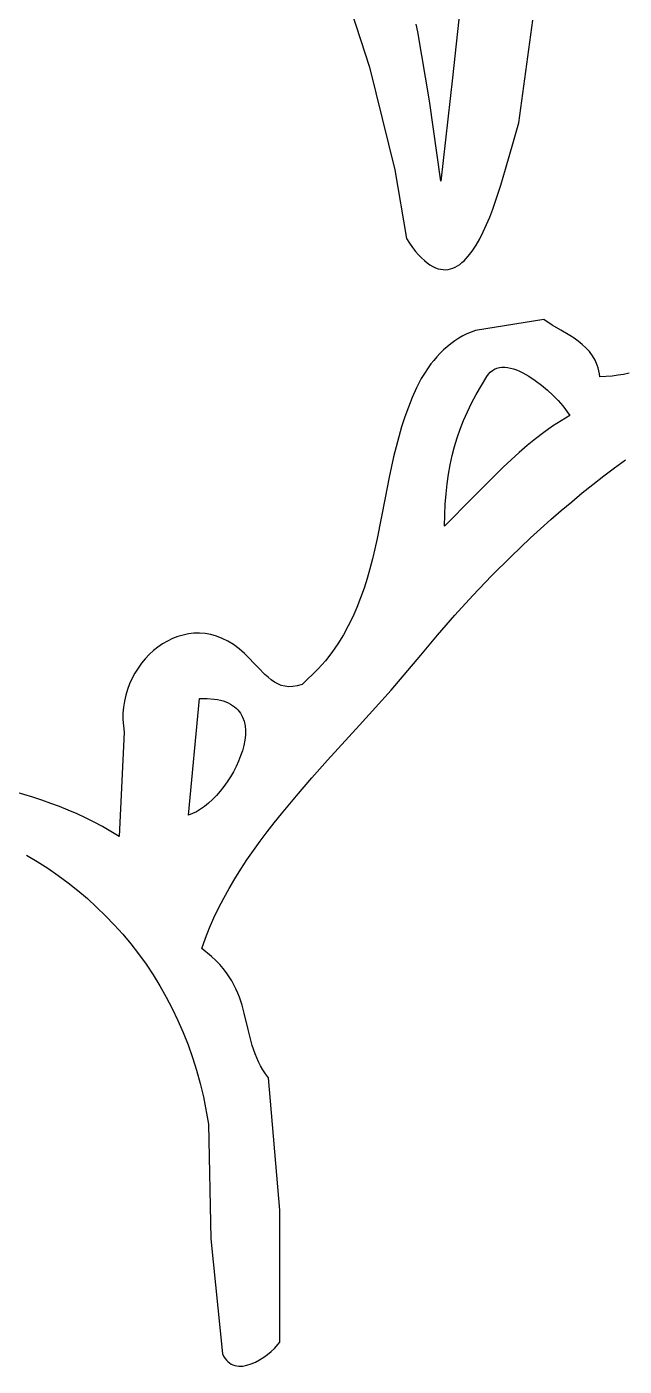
# Model space of a CAD drawing. Extents: x -38.8 to 24, y -17.1 to 3.4.
# Drawn here: x -34.917 to -34.397, y -1.009 to 0.156 of the extents above; entities that cross this region are included whole.
import ezdxf

# ---------------------------------------------------------------- set-up
doc = ezdxf.new("R2010")
doc.units = 0

msp = doc.modelspace()

# ---------------------------------------------------------------- linework, layer by layer
at = {"color": 7, "linetype": 'CONTINUOUS'}
for p, q in [((-34.644102, 0.199008), (-34.618533, 0.12076)), ((-34.536435, 0.201447), (-34.546435, 0.111447)), ((-34.576435, 0.151447), (-34.57791, 0.158122)), ((-34.488491, 0.072221), (-34.476435, 0.161447)), ((-34.566435, 0.091447), (-34.576435, 0.151447)), ((-34.618533, 0.12076), (-34.596435, 0.031447)), ((-34.546435, 0.111447), (-34.556435, 0.021447)), ((-34.556435, 0.021447), (-34.566435, 0.091447)), ((-34.493378, 0.056028), (-34.488491, 0.072221)), ((-34.500103, 0.031788), (-34.493378, 0.056028)), ((-34.596435, 0.031447), (-34.586435, -0.028553)), ((-34.504195, 0.018068), (-34.500103, 0.031788)), ((-34.508796, 0.004038), (-34.504195, 0.018068)), ((-34.511293, -0.002917), (-34.508796, 0.004038)), ((-34.516689, -0.016349), (-34.513923, -0.009736)), ((-34.513923, -0.009736), (-34.511293, -0.002917)), ((-34.522635, -0.028674), (-34.519592, -0.022685)), ((-34.519592, -0.022685), (-34.516689, -0.016349)), ((-34.586435, -0.028553), (-34.583721, -0.032602)), ((-34.583721, -0.032602), (-34.58105, -0.036289)), ((-34.529148, -0.039323), (-34.525819, -0.034243)), ((-34.525819, -0.034243), (-34.522635, -0.028674)), ((-34.58105, -0.036289), (-34.578422, -0.039624)), ((-34.578422, -0.039624), (-34.575836, -0.042614)), ((-34.575836, -0.042614), (-34.573292, -0.04527)), ((-34.573292, -0.04527), (-34.57079, -0.047599)), ((-34.536244, -0.047731), (-34.532622, -0.043843)), ((-34.532622, -0.043843), (-34.529148, -0.039323)), ((-34.57079, -0.047599), (-34.56833, -0.049611)), ((-34.56833, -0.049611), (-34.565911, -0.051314)), ((-34.565911, -0.051314), (-34.563533, -0.052718)), ((-34.563533, -0.052718), (-34.561196, -0.053831)), ((-34.561196, -0.053831), (-34.5589, -0.054662)), ((-34.5589, -0.054662), (-34.556643, -0.05522)), ((-34.556643, -0.05522), (-34.554427, -0.055514)), ((-34.554427, -0.055514), (-34.552251, -0.055552)), ((-34.552251, -0.055552), (-34.550115, -0.055344)), ((-34.550115, -0.055344), (-34.548017, -0.054898)), ((-34.548017, -0.054898), (-34.545959, -0.054224)), ((-34.545959, -0.054224), (-34.543939, -0.05333)), ((-34.543939, -0.05333), (-34.541958, -0.052224)), ((-34.541958, -0.052224), (-34.540015, -0.050917)), ((-34.540015, -0.050917), (-34.538111, -0.049416)), ((-34.538111, -0.049416), (-34.536244, -0.047731)), ((-34.466741, -0.098965), (-34.526435, -0.108553)), ((-34.459597, -0.103754), (-34.466741, -0.098965)), ((-34.45199, -0.108262), (-34.459597, -0.103754)), ((-34.540923, -0.11519), (-34.544352, -0.117466)), ((-34.537407, -0.113135), (-34.540923, -0.11519)), ((-34.533814, -0.111328), (-34.537407, -0.113135)), ((-34.530153, -0.109792), (-34.533814, -0.111328)), ((-34.526435, -0.108553), (-34.530153, -0.109792)), ((-34.444304, -0.112834), (-34.45199, -0.108262)), ((-34.44055, -0.115251), (-34.444304, -0.112834)), ((-34.43692, -0.117815), (-34.44055, -0.115251)), ((-34.554016, -0.125383), (-34.556997, -0.128302)), ((-34.550908, -0.122588), (-34.554016, -0.125383)), ((-34.547684, -0.119941), (-34.550908, -0.122588)), ((-34.544352, -0.117466), (-34.547684, -0.119941)), ((-34.433462, -0.120567), (-34.43692, -0.117815)), ((-34.430223, -0.123551), (-34.433462, -0.120567)), ((-34.427251, -0.12681), (-34.430223, -0.123551)), ((-34.424595, -0.130388), (-34.427251, -0.12681)), ((-34.565079, -0.137554), (-34.573476, -0.150122)), ((-34.562538, -0.134412), (-34.565079, -0.137554)), ((-34.559841, -0.13132), (-34.562538, -0.134412)), ((-34.556997, -0.128302), (-34.559841, -0.13132)), ((-34.422301, -0.134327), (-34.424595, -0.130388)), ((-34.420418, -0.138671), (-34.422301, -0.134327)), ((-34.419646, -0.141008), (-34.420418, -0.138671)), ((-34.573476, -0.150122), (-34.577575, -0.158292)), ((-34.525638, -0.164012), (-34.516435, -0.148553)), ((-34.516435, -0.148553), (-34.515001, -0.146392)), ((-34.516435, -0.148553), (-34.516435, -0.148553)), ((-34.515001, -0.146392), (-34.513399, -0.144584)), ((-34.513399, -0.144584), (-34.51164, -0.143117)), ((-34.51164, -0.143117), (-34.509736, -0.141974)), ((-34.509736, -0.141974), (-34.507698, -0.141142)), ((-34.507698, -0.141142), (-34.505538, -0.140605)), ((-34.505538, -0.140605), (-34.503268, -0.140349)), ((-34.503268, -0.140349), (-34.500898, -0.14036)), ((-34.500898, -0.14036), (-34.498441, -0.140623)), ((-34.498441, -0.140623), (-34.495908, -0.141122)), ((-34.495908, -0.141122), (-34.49331, -0.141844)), ((-34.49331, -0.141844), (-34.49066, -0.142774)), ((-34.49066, -0.142774), (-34.487968, -0.143897)), ((-34.487968, -0.143897), (-34.485246, -0.145198)), ((-34.485246, -0.145198), (-34.479759, -0.148277)), ((-34.479759, -0.148277), (-34.47429, -0.151895)), ((-34.418994, -0.143462), (-34.419646, -0.141008)), ((-34.418469, -0.14604), (-34.418994, -0.143462)), ((-34.418076, -0.148745), (-34.418469, -0.14604)), ((-34.407366, -0.148045), (-34.418076, -0.148745)), ((-34.402294, -0.147422), (-34.407366, -0.148045)), ((-34.397405, -0.146623), (-34.402294, -0.147422)), ((-34.392691, -0.145654), (-34.397405, -0.146623)), ((-34.577575, -0.158292), (-34.581299, -0.166589)), ((-34.47429, -0.151895), (-34.468932, -0.155934)), ((-34.468932, -0.155934), (-34.463777, -0.160276)), ((-34.463777, -0.160276), (-34.458917, -0.164805)), ((-34.581299, -0.166589), (-34.58468, -0.174999)), ((-34.533319, -0.179129), (-34.529662, -0.171596)), ((-34.529662, -0.171596), (-34.525638, -0.164012)), ((-34.458917, -0.164805), (-34.454445, -0.169403)), ((-34.454445, -0.169403), (-34.450452, -0.173953)), ((-34.450452, -0.173953), (-34.444274, -0.182441)), ((-34.587749, -0.183512), (-34.590539, -0.192117)), ((-34.58468, -0.174999), (-34.587749, -0.183512)), ((-34.536621, -0.186647), (-34.533319, -0.179129)), ((-34.444274, -0.182441), (-34.451865, -0.186911)), ((-34.590539, -0.192117), (-34.593082, -0.2008)), ((-34.542216, -0.201784), (-34.539583, -0.194187)), ((-34.539583, -0.194187), (-34.536621, -0.186647)), ((-34.466754, -0.197068), (-34.474051, -0.202662)), ((-34.459359, -0.191802), (-34.466754, -0.197068)), ((-34.451865, -0.186911), (-34.459359, -0.191802)), ((-34.595409, -0.209552), (-34.597553, -0.21836)), ((-34.593082, -0.2008), (-34.595409, -0.209552)), ((-34.546553, -0.217291), (-34.544535, -0.209473)), ((-34.544535, -0.209473), (-34.542216, -0.201784)), ((-34.481246, -0.208539), (-34.488339, -0.214651)), ((-34.474051, -0.202662), (-34.481246, -0.208539)), ((-34.597553, -0.21836), (-34.601419, -0.236098)), ((-34.548282, -0.225273), (-34.546553, -0.217291)), ((-34.495329, -0.220954), (-34.502214, -0.227401)), ((-34.488339, -0.214651), (-34.495329, -0.220954)), ((-34.405262, -0.22782), (-34.395713, -0.22082)), ((-34.549737, -0.233455), (-34.548282, -0.225273)), ((-34.502214, -0.227401), (-34.515663, -0.24054)), ((-34.41473, -0.23498), (-34.405262, -0.22782)), ((-34.601419, -0.236098), (-34.604935, -0.253923)), ((-34.551874, -0.25056), (-34.55093, -0.241872)), ((-34.55093, -0.241872), (-34.549737, -0.233455)), ((-34.515663, -0.24054), (-34.528675, -0.253701)), ((-34.433407, -0.249746), (-34.424113, -0.242291)), ((-34.424113, -0.242291), (-34.41473, -0.23498)), ((-34.604935, -0.253923), (-34.608357, -0.27174)), ((-34.528675, -0.253701), (-34.553346, -0.278608)), ((-34.552582, -0.259555), (-34.551874, -0.25056)), ((-34.442607, -0.257336), (-34.433407, -0.249746)), ((-34.553068, -0.268892), (-34.552582, -0.259555)), ((-34.460712, -0.272891), (-34.45171, -0.265053)), ((-34.45171, -0.265053), (-34.442607, -0.257336)), ((-34.608357, -0.27174), (-34.611941, -0.289457)), ((-34.553346, -0.278608), (-34.553068, -0.268892)), ((-34.469608, -0.28084), (-34.460712, -0.272891)), ((-34.611941, -0.289457), (-34.613874, -0.298249)), ((-34.495621, -0.305278), (-34.478394, -0.288893)), ((-34.478394, -0.288893), (-34.469608, -0.28084)), ((-34.613874, -0.298249), (-34.615943, -0.306982)), ((-34.615943, -0.306982), (-34.61818, -0.315643)), ((-34.512359, -0.321982), (-34.495621, -0.305278)), ((-34.620618, -0.324221), (-34.623289, -0.332704)), ((-34.61818, -0.315643), (-34.620618, -0.324221)), ((-34.528575, -0.338943), (-34.512359, -0.321982)), ((-34.623289, -0.332704), (-34.626223, -0.341081)), ((-34.629454, -0.349341), (-34.633014, -0.357471)), ((-34.626223, -0.341081), (-34.629454, -0.349341)), ((-34.544237, -0.356097), (-34.528575, -0.338943)), ((-34.633014, -0.357471), (-34.636933, -0.365459)), ((-34.559311, -0.373379), (-34.544237, -0.356097)), ((-34.77605, -0.372378), (-34.780761, -0.373329)), ((-34.771259, -0.371853), (-34.77605, -0.372378)), ((-34.766405, -0.371772), (-34.771259, -0.371853)), ((-34.761503, -0.372156), (-34.766405, -0.371772)), ((-34.756572, -0.373023), (-34.761503, -0.372156)), ((-34.636933, -0.365459), (-34.641245, -0.373296)), ((-34.802537, -0.383798), (-34.80642, -0.386901)), ((-34.798474, -0.381006), (-34.802537, -0.383798)), ((-34.794248, -0.378544), (-34.798474, -0.381006)), ((-34.789877, -0.376431), (-34.794248, -0.378544)), ((-34.785375, -0.374686), (-34.789877, -0.376431)), ((-34.780761, -0.373329), (-34.785375, -0.374686)), ((-34.751627, -0.374391), (-34.756572, -0.373023)), ((-34.746684, -0.376282), (-34.751627, -0.374391)), ((-34.741761, -0.378712), (-34.746684, -0.376282)), ((-34.736874, -0.381703), (-34.741761, -0.378712)), ((-34.732039, -0.385272), (-34.736874, -0.381703)), ((-34.645981, -0.380968), (-34.651173, -0.388464)), ((-34.641245, -0.373296), (-34.645981, -0.380968)), ((-34.573764, -0.390727), (-34.559311, -0.373379)), ((-34.813583, -0.393962), (-34.816829, -0.397882)), ((-34.810108, -0.390295), (-34.813583, -0.393962)), ((-34.80642, -0.386901), (-34.810108, -0.390295)), ((-34.727274, -0.389439), (-34.732039, -0.385272)), ((-34.715022, -0.402009), (-34.727274, -0.389439)), ((-34.656854, -0.395773), (-34.663055, -0.402882)), ((-34.651173, -0.388464), (-34.656854, -0.395773)), ((-34.599787, -0.421266), (-34.573764, -0.390727)), ((-34.822568, -0.406405), (-34.825028, -0.410971)), ((-34.81983, -0.402036), (-34.822568, -0.406405)), ((-34.816829, -0.397882), (-34.81983, -0.402036)), ((-34.70951, -0.407599), (-34.715022, -0.402009)), ((-34.706788, -0.410088), (-34.70951, -0.407599)), ((-34.663055, -0.402882), (-34.677145, -0.416458)), ((-34.827193, -0.415713), (-34.829046, -0.420612)), ((-34.825028, -0.410971), (-34.827193, -0.415713)), ((-34.704043, -0.412321), (-34.706788, -0.410088)), ((-34.701241, -0.414262), (-34.704043, -0.412321)), ((-34.698347, -0.415871), (-34.701241, -0.414262)), ((-34.695327, -0.417112), (-34.698347, -0.415871)), ((-34.692148, -0.417947), (-34.695327, -0.417112)), ((-34.688774, -0.418336), (-34.692148, -0.417947)), ((-34.685171, -0.418243), (-34.688774, -0.418336)), ((-34.681307, -0.41763), (-34.685171, -0.418243)), ((-34.677145, -0.416458), (-34.681307, -0.41763)), ((-34.83175, -0.430807), (-34.832568, -0.436065)), ((-34.83057, -0.42565), (-34.83175, -0.430807)), ((-34.829046, -0.420612), (-34.83057, -0.42565)), ((-34.776003, -0.530014), (-34.766435, -0.428553)), ((-34.766435, -0.428553), (-34.759661, -0.42851)), ((-34.766435, -0.428553), (-34.766435, -0.428553)), ((-34.759661, -0.42851), (-34.753597, -0.429005)), ((-34.753597, -0.429005), (-34.750823, -0.429445)), ((-34.750823, -0.429445), (-34.748218, -0.430007)), ((-34.748218, -0.430007), (-34.745777, -0.430687)), ((-34.745777, -0.430687), (-34.743498, -0.431481)), ((-34.613382, -0.436464), (-34.599787, -0.421266)), ((-34.833009, -0.441403), (-34.833054, -0.446804)), ((-34.832568, -0.436065), (-34.833009, -0.441403)), ((-34.743498, -0.431481), (-34.741378, -0.432385)), ((-34.741378, -0.432385), (-34.739413, -0.433395)), ((-34.739413, -0.433395), (-34.7376, -0.434506)), ((-34.7376, -0.434506), (-34.735936, -0.435715)), ((-34.735936, -0.435715), (-34.734419, -0.437017)), ((-34.734419, -0.437017), (-34.733043, -0.438408)), ((-34.733043, -0.438408), (-34.731808, -0.439884)), ((-34.731808, -0.439884), (-34.730708, -0.441441)), ((-34.730708, -0.441441), (-34.729742, -0.443074)), ((-34.627199, -0.451659), (-34.613382, -0.436464)), ((-34.833054, -0.446804), (-34.831896, -0.457713)), ((-34.729742, -0.443074), (-34.728906, -0.444781)), ((-34.728906, -0.444781), (-34.72761, -0.448394)), ((-34.72761, -0.448394), (-34.726796, -0.452249)), ((-34.726796, -0.452249), (-34.726439, -0.45631)), ((-34.654992, -0.482175), (-34.627199, -0.451659)), ((-34.831896, -0.457713), (-34.836435, -0.548553)), ((-34.726992, -0.464922), (-34.727851, -0.469407)), ((-34.726513, -0.460546), (-34.726992, -0.464922)), ((-34.726439, -0.45631), (-34.726513, -0.460546)), ((-34.729065, -0.473966), (-34.730609, -0.478567)), ((-34.727851, -0.469407), (-34.729065, -0.473966)), ((-34.734582, -0.487761), (-34.736961, -0.492287)), ((-34.732456, -0.483176), (-34.734582, -0.487761)), ((-34.730609, -0.478567), (-34.732456, -0.483176)), ((-34.668715, -0.497562), (-34.654992, -0.482175)), ((-34.739567, -0.496723), (-34.742376, -0.501034)), ((-34.736961, -0.492287), (-34.739567, -0.496723)), ((-34.682156, -0.513079), (-34.668715, -0.497562)), ((-34.911426, -0.514489), (-34.92718, -0.509752)), ((-34.748499, -0.50915), (-34.751763, -0.51289)), ((-34.745362, -0.505187), (-34.748499, -0.50915)), ((-34.742376, -0.501034), (-34.745362, -0.505187)), ((-34.903619, -0.517052), (-34.911426, -0.514489)), ((-34.895865, -0.519764), (-34.903619, -0.517052)), ((-34.888171, -0.522639), (-34.895865, -0.519764)), ((-34.880542, -0.525693), (-34.888171, -0.522639)), ((-34.762055, -0.522433), (-34.765569, -0.524946)), ((-34.758566, -0.519564), (-34.762055, -0.522433)), ((-34.755127, -0.516372), (-34.758566, -0.519564)), ((-34.751763, -0.51289), (-34.755127, -0.516372)), ((-34.695187, -0.528761), (-34.682156, -0.513079)), ((-34.872983, -0.528939), (-34.880542, -0.525693)), ((-34.8655, -0.532391), (-34.872983, -0.528939)), ((-34.858098, -0.536064), (-34.8655, -0.532391)), ((-34.769082, -0.527069), (-34.776003, -0.530014)), ((-34.765569, -0.524946), (-34.769082, -0.527069)), ((-34.701509, -0.536674), (-34.695187, -0.528761)), ((-34.850783, -0.539972), (-34.858098, -0.536064)), ((-34.84356, -0.544131), (-34.850783, -0.539972)), ((-34.836435, -0.548553), (-34.84356, -0.544131)), ((-34.71369, -0.552665), (-34.707682, -0.54464)), ((-34.707682, -0.54464), (-34.701509, -0.536674)), ((-34.719516, -0.560751), (-34.71369, -0.552665)), ((-34.916908, -0.564915), (-34.907577, -0.570436)), ((-34.907577, -0.570436), (-34.898437, -0.576267)), ((-34.730562, -0.577125), (-34.725146, -0.568903)), ((-34.725146, -0.568903), (-34.719516, -0.560751)), ((-34.898437, -0.576267), (-34.889496, -0.582405)), ((-34.889496, -0.582405), (-34.880764, -0.588846)), ((-34.735751, -0.585422), (-34.730562, -0.577125)), ((-34.880764, -0.588846), (-34.872249, -0.595586)), ((-34.745379, -0.602256), (-34.740695, -0.593798)), ((-34.740695, -0.593798), (-34.735751, -0.585422)), ((-34.872249, -0.595586), (-34.863958, -0.60262)), ((-34.863958, -0.60262), (-34.855902, -0.609945)), ((-34.749787, -0.610801), (-34.745379, -0.602256)), ((-34.855902, -0.609945), (-34.848087, -0.617556)), ((-34.753904, -0.619438), (-34.749787, -0.610801)), ((-34.848087, -0.617556), (-34.840523, -0.62545)), ((-34.840523, -0.62545), (-34.833219, -0.633622)), ((-34.7612, -0.637001), (-34.757714, -0.62817)), ((-34.757714, -0.62817), (-34.753904, -0.619438)), ((-34.833219, -0.633622), (-34.826182, -0.642068)), ((-34.764348, -0.645936), (-34.7612, -0.637001)), ((-34.826182, -0.642068), (-34.819422, -0.650783)), ((-34.819422, -0.650783), (-34.812946, -0.659765)), ((-34.755861, -0.65298), (-34.764348, -0.645936)), ((-34.812946, -0.659765), (-34.806763, -0.669009)), ((-34.752172, -0.656505), (-34.755861, -0.65298)), ((-34.748825, -0.660031), (-34.752172, -0.656505)), ((-34.745797, -0.663557), (-34.748825, -0.660031)), ((-34.743068, -0.667085), (-34.745797, -0.663557)), ((-34.806763, -0.669009), (-34.800883, -0.67851)), ((-34.740616, -0.670614), (-34.743068, -0.667085)), ((-34.738419, -0.674143), (-34.740616, -0.670614)), ((-34.736456, -0.677672), (-34.738419, -0.674143)), ((-34.800883, -0.67851), (-34.795312, -0.688265)), ((-34.734705, -0.681202), (-34.736456, -0.677672)), ((-34.733145, -0.684731), (-34.734705, -0.681202)), ((-34.731755, -0.688261), (-34.733145, -0.684731)), ((-34.795312, -0.688265), (-34.79006, -0.69827)), ((-34.79006, -0.69827), (-34.785136, -0.70852)), ((-34.729396, -0.695319), (-34.731755, -0.688261)), ((-34.727457, -0.702374), (-34.729396, -0.695319)), ((-34.785136, -0.70852), (-34.780547, -0.719011)), ((-34.724152, -0.716471), (-34.727457, -0.702374)), ((-34.780547, -0.719011), (-34.776303, -0.72974)), ((-34.722441, -0.72351), (-34.724152, -0.716471)), ((-34.776303, -0.72974), (-34.772411, -0.740702)), ((-34.720463, -0.73054), (-34.722441, -0.72351)), ((-34.718045, -0.737561), (-34.720463, -0.73054)), ((-34.772411, -0.740702), (-34.768881, -0.751893)), ((-34.716618, -0.741068), (-34.718045, -0.737561)), ((-34.715016, -0.744571), (-34.716618, -0.741068)), ((-34.713218, -0.748072), (-34.715016, -0.744571)), ((-34.768881, -0.751893), (-34.76572, -0.763308)), ((-34.711203, -0.751569), (-34.713218, -0.748072)), ((-34.708949, -0.755063), (-34.711203, -0.751569)), ((-34.706435, -0.758553), (-34.708949, -0.755063)), ((-34.76572, -0.763308), (-34.762938, -0.774945)), ((-34.696435, -0.873553), (-34.706435, -0.758553)), ((-34.762938, -0.774945), (-34.758542, -0.798865)), ((-34.758542, -0.798865), (-34.756435, -0.898553)), ((-34.696435, -0.988553), (-34.696435, -0.873553)), ((-34.756435, -0.898553), (-34.746435, -0.998553)), ((-34.701131, -0.993834), (-34.696435, -0.988553)), ((-34.746435, -0.998553), (-34.74541, -1.000623)), ((-34.74541, -1.000623), (-34.744281, -1.002448)), ((-34.714075, -1.003846), (-34.710534, -1.001593)), ((-34.710534, -1.001593), (-34.707159, -0.999125)), ((-34.707159, -0.999125), (-34.704006, -0.996514)), ((-34.704006, -0.996514), (-34.701131, -0.993834)), ((-34.744281, -1.002448), (-34.743055, -1.004039)), ((-34.743055, -1.004039), (-34.741739, -1.005402)), ((-34.741739, -1.005402), (-34.74034, -1.006549)), ((-34.74034, -1.006549), (-34.738864, -1.007487)), ((-34.738864, -1.007487), (-34.737319, -1.008226)), ((-34.737319, -1.008226), (-34.735711, -1.008775)), ((-34.735711, -1.008775), (-34.734048, -1.009143)), ((-34.734048, -1.009143), (-34.732336, -1.009339)), ((-34.732336, -1.009339), (-34.730583, -1.009373)), ((-34.730583, -1.009373), (-34.728795, -1.009252)), ((-34.728795, -1.009252), (-34.725143, -1.008587)), ((-34.725143, -1.008587), (-34.721435, -1.007416)), ((-34.721435, -1.007416), (-34.717727, -1.005811)), ((-34.717727, -1.005811), (-34.714075, -1.003846))]:
    msp.add_line(p, q, dxfattribs=at)

doc.saveas('drawing.dxf')
